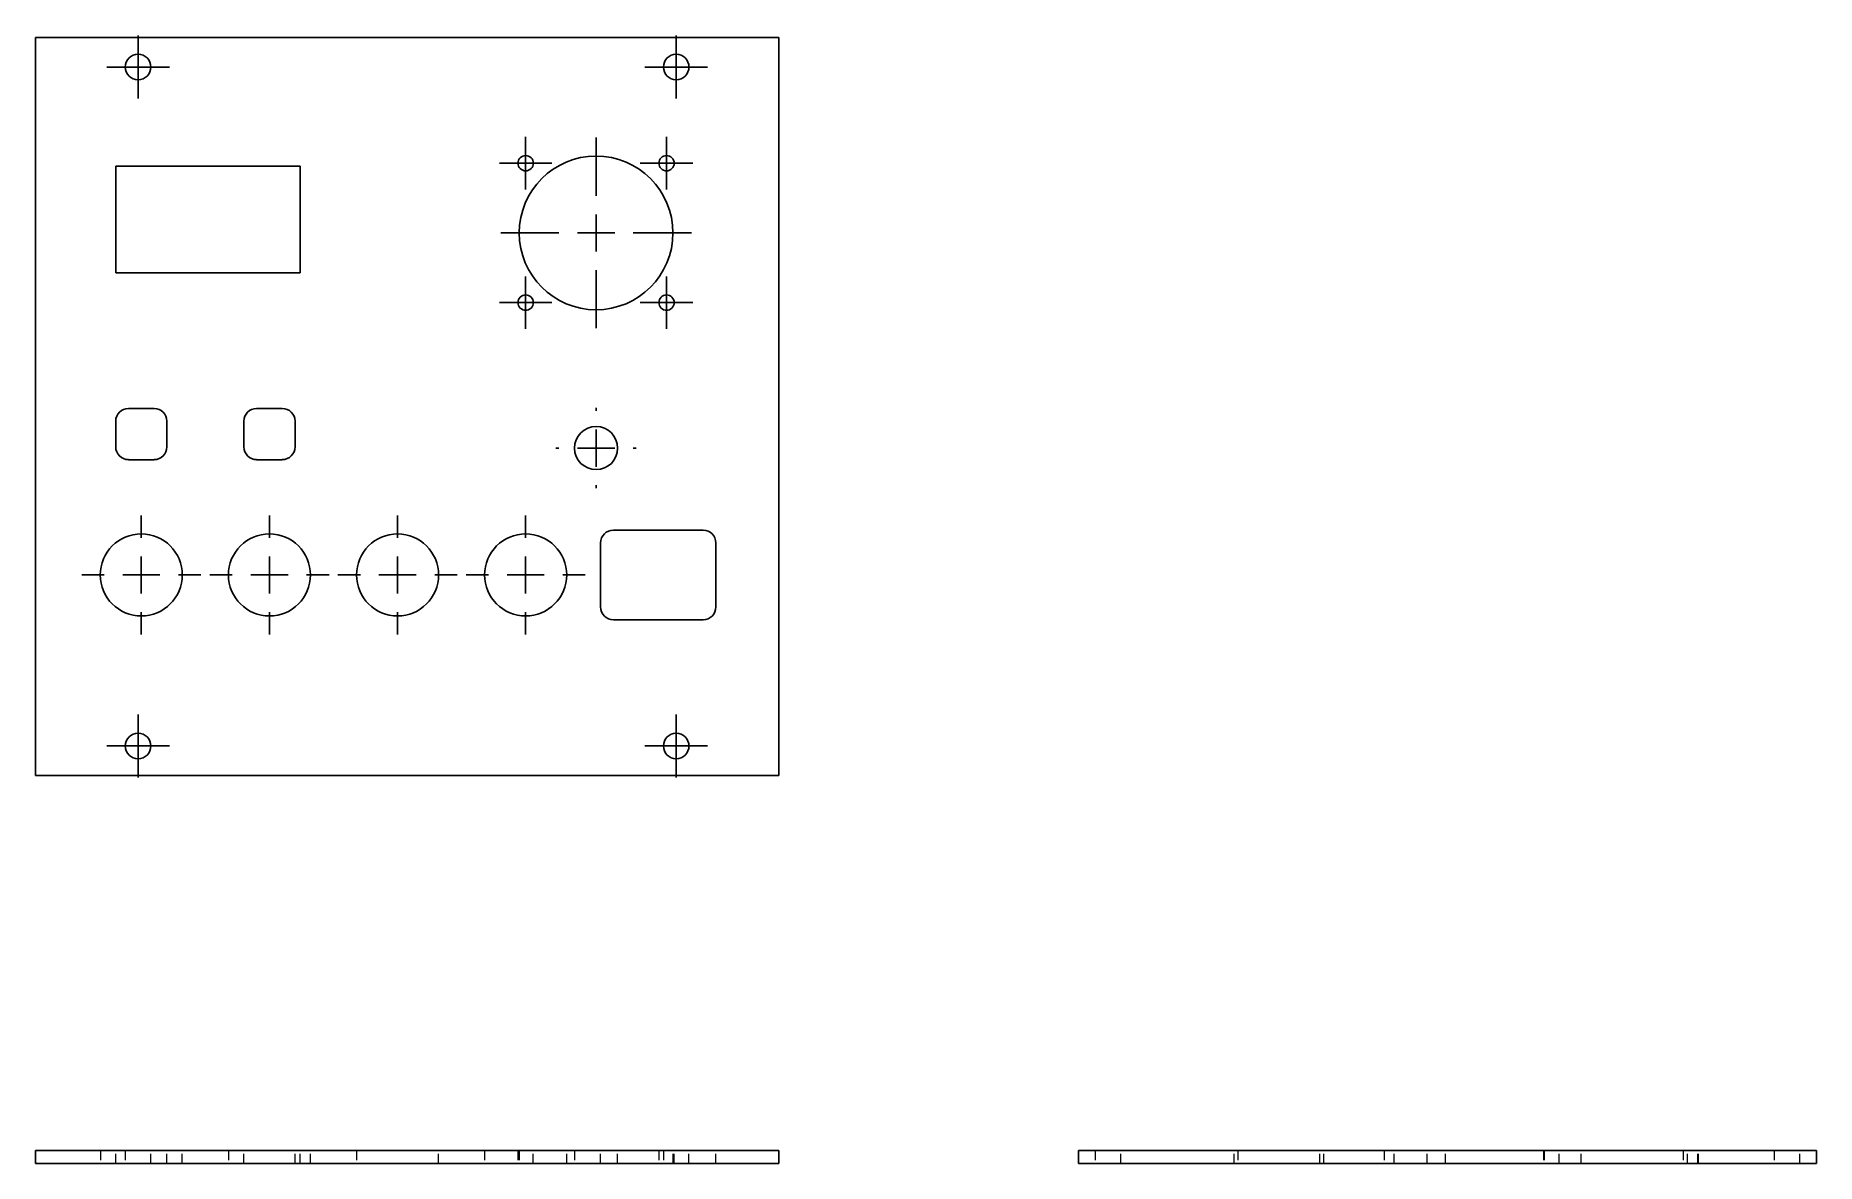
# Model space of a CAD drawing. Header units: millimetres. Extents: x 33 to 273, y 56 to 208.
import ezdxf

# ---------------------------------------------------------------- set-up
doc = ezdxf.new("R2010")
doc.units = ezdxf.units.MM
doc.linetypes.add('HIDDEN', pattern=[1.905, 1.27, -0.635])
doc.layers.add('10', color=7, linetype='Continuous')

# ---------------------------------------------------------------- blocks, each defined once
blk = doc.blocks.new('SW_CENTERMARKSYMBOL_0')
at = {"layer": '10', "color": 0}
for p, q in [((0, 2.5), (0, 4.22)), ((0, 0), (0, 2.5)), ((-2.5, 0), (-4.22, 0)), ((0, 0), (-2.5, 0)), ((0, 0), (0, -2.5)), ((0, 0), (2.5, 0)), ((2.5, 0), (4.22, 0)), ((0, -2.5), (0, -4.22))]:
    blk.add_line(p, q, dxfattribs=at)
blk = doc.blocks.new('SW_CENTERMARKSYMBOL_1')
at = {"layer": '10', "color": 0}
for p, q in [((0, 2.5), (0, 4.22)), ((0, 0), (0, 2.5)), ((-2.5, 0), (-4.22, 0)), ((0, 0), (-2.5, 0)), ((0, 0), (0, -2.5)), ((0, 0), (2.5, 0)), ((2.5, 0), (4.22, 0)), ((0, -2.5), (0, -4.22))]:
    blk.add_line(p, q, dxfattribs=at)
blk = doc.blocks.new('SW_CENTERMARKSYMBOL_2')
at = {"layer": '10', "color": 0}
for p, q in [((0, 2.5), (0, 4.22)), ((0, 0), (0, 2.5)), ((-2.5, 0), (-4.22, 0)), ((0, 0), (-2.5, 0)), ((0, 0), (0, -2.5)), ((0, 0), (2.5, 0)), ((2.5, 0), (4.22, 0)), ((0, -2.5), (0, -4.22))]:
    blk.add_line(p, q, dxfattribs=at)
blk = doc.blocks.new('SW_CENTERMARKSYMBOL_3')
at = {"layer": '10', "color": 0}
for p, q in [((0, 2.5), (0, 4.22)), ((0, 0), (0, 2.5)), ((-2.5, 0), (-4.22, 0)), ((0, 0), (-2.5, 0)), ((0, 0), (0, -2.5)), ((0, 0), (2.5, 0)), ((2.5, 0), (4.22, 0)), ((0, -2.5), (0, -4.22))]:
    blk.add_line(p, q, dxfattribs=at)
blk = doc.blocks.new('SW_CENTERMARKSYMBOL_4')
at = {"layer": '10', "color": 0}
for p, q in [((0, 5), (0, 8.02)), ((0, 0), (0, 2.5)), ((-5, 0), (-8.02, 0)), ((0, 0), (-2.5, 0)), ((0, 0), (0, -2.5)), ((0, 0), (2.5, 0)), ((5, 0), (8.02, 0)), ((0, -5), (0, -8.02))]:
    blk.add_line(p, q, dxfattribs=at)
blk = doc.blocks.new('SW_CENTERMARKSYMBOL_5')
at = {"layer": '10', "color": 0}
for p, q in [((0, 5), (0, 8.02)), ((0, 0), (0, 2.5)), ((-5, 0), (-8.02, 0)), ((0, 0), (-2.5, 0)), ((0, 0), (0, -2.5)), ((0, 0), (2.5, 0)), ((5, 0), (8.02, 0)), ((0, -5), (0, -8.02))]:
    blk.add_line(p, q, dxfattribs=at)
blk = doc.blocks.new('SW_CENTERMARKSYMBOL_6')
at = {"layer": '10', "color": 0}
for p, q in [((0, 5), (0, 8.02)), ((0, 0), (0, 2.5)), ((-5, 0), (-8.02, 0)), ((0, 0), (-2.5, 0)), ((0, 0), (0, -2.5)), ((0, 0), (2.5, 0)), ((5, 0), (8.02, 0)), ((0, -5), (0, -8.02))]:
    blk.add_line(p, q, dxfattribs=at)
blk = doc.blocks.new('SW_CENTERMARKSYMBOL_7')
at = {"layer": '10', "color": 0}
for p, q in [((0, 5), (0, 8.02)), ((0, 0), (0, 2.5)), ((-5, 0), (-8.02, 0)), ((0, 0), (-2.5, 0)), ((0, 0), (0, -2.5)), ((0, 0), (2.5, 0)), ((5, 0), (8.02, 0)), ((0, -5), (0, -8.02))]:
    blk.add_line(p, q, dxfattribs=at)
blk = doc.blocks.new('SW_CENTERMARKSYMBOL_8')
at = {"layer": '10', "color": 0}
for p, q in [((0, 5), (0, 12.84)), ((0, 0), (0, 2.5)), ((-5, 0), (-12.84, 0)), ((0, 0), (-2.5, 0)), ((0, 0), (0, -2.5)), ((0, 0), (2.5, 0)), ((5, 0), (12.84, 0)), ((0, -5), (0, -12.84))]:
    blk.add_line(p, q, dxfattribs=at)
blk = doc.blocks.new('SW_CENTERMARKSYMBOL_9')
at = {"layer": '10', "color": 0}
for p, q in [((0, 2.5), (0, 3.53)), ((0, 0), (0, 2.5)), ((-2.5, 0), (-3.53, 0)), ((0, 0), (-2.5, 0)), ((0, 0), (0, -2.5)), ((0, 0), (2.5, 0)), ((2.5, 0), (3.53, 0)), ((0, -2.5), (0, -3.53))]:
    blk.add_line(p, q, dxfattribs=at)
blk = doc.blocks.new('SW_CENTERMARKSYMBOL_10')
at = {"layer": '10', "color": 0}
for p, q in [((0, 2.5), (0, 3.53)), ((0, 0), (0, 2.5)), ((-2.5, 0), (-3.53, 0)), ((0, 0), (-2.5, 0)), ((0, 0), (0, -2.5)), ((0, 0), (2.5, 0)), ((2.5, 0), (3.53, 0)), ((0, -2.5), (0, -3.53))]:
    blk.add_line(p, q, dxfattribs=at)
blk = doc.blocks.new('SW_CENTERMARKSYMBOL_11')
at = {"layer": '10', "color": 0}
for p, q in [((0, 2.5), (0, 3.53)), ((0, 0), (0, 2.5)), ((-2.5, 0), (-3.53, 0)), ((0, 0), (-2.5, 0)), ((0, 0), (0, -2.5)), ((0, 0), (2.5, 0)), ((2.5, 0), (3.53, 0)), ((0, -2.5), (0, -3.53))]:
    blk.add_line(p, q, dxfattribs=at)
blk = doc.blocks.new('SW_CENTERMARKSYMBOL_12')
at = {"layer": '10', "color": 0}
for p, q in [((0, 2.5), (0, 3.53)), ((0, 0), (0, 2.5)), ((-2.5, 0), (-3.53, 0)), ((0, 0), (-2.5, 0)), ((0, 0), (0, -2.5)), ((0, 0), (2.5, 0)), ((2.5, 0), (3.53, 0)), ((0, -2.5), (0, -3.53))]:
    blk.add_line(p, q, dxfattribs=at)
blk = doc.blocks.new('SW_CENTERMARKSYMBOL_13')
at = {"layer": '10', "color": 0}
for p, q in [((0, 5), (0, 5.4)), ((0, 0), (0, 2.5)), ((-5, 0), (-5.4, 0)), ((0, 0), (-2.5, 0)), ((0, 0), (0, -2.5)), ((0, 0), (2.5, 0)), ((5, 0), (5.4, 0)), ((0, -5), (0, -5.4))]:
    blk.add_line(p, q, dxfattribs=at)

msp = doc.modelspace()

# ---------------------------------------------------------------- linework, layer by layer
at = {"color": 7, "linetype": 'Continuous', "lineweight": 25}
for p, q in [((133, 207.66), (33, 207.66)), ((33, 207.66), (33, 108.34)), ((133, 108.34), (133, 207.66)), ((68.6, 190.33), (43.78, 190.33)), ((43.78, 190.33), (43.78, 175.98)), ((68.6, 175.98), (68.6, 190.33)), ((43.78, 175.98), (68.6, 175.98)), ((43.78, 156.02), (43.78, 152.57)), ((48.95, 157.74), (45.5, 157.74)), ((50.67, 152.57), (50.67, 156.02)), ((61.02, 156.02), (61.02, 152.57)), ((66.19, 157.74), (62.74, 157.74)), ((67.91, 152.57), (67.91, 156.02)), ((45.5, 150.84), (48.95, 150.84)), ((62.74, 150.84), (66.19, 150.84)), ((109.03, 139.64), (109.03, 131.02)), ((122.83, 141.36), (110.76, 141.36)), ((124.55, 131.02), (124.55, 139.64)), ((110.76, 129.29), (122.83, 129.29)), ((33, 108.34), (133, 108.34)), ((33, 57.86), (133, 57.86)), ((33, 57.86), (33, 56.14)), ((133, 57.86), (133, 56.14)), ((173.34, 57.86), (173.34, 56.14)), ((173.34, 57.86), (272.66, 57.86)), ((272.66, 57.86), (272.66, 56.14)), ((33, 56.14), (133, 56.14)), ((173.34, 56.14), (272.66, 56.14))]:
    msp.add_line(p, q, dxfattribs=at)
at = {"color": 7, "linetype": 'HIDDEN', "lineweight": 18}
for p, q in [((41.71, 57.86), (41.71, 56.14)), ((43.78, 56.14), (43.78, 57.86)), ((45.07, 57.86), (45.07, 56.14)), ((48.52, 56.14), (48.52, 57.86)), ((50.67, 56.14), (50.67, 57.86)), ((52.74, 56.14), (52.74, 57.86)), ((58.95, 57.86), (58.95, 56.14)), ((61.02, 56.14), (61.02, 57.86)), ((67.91, 56.14), (67.91, 57.86)), ((68.6, 56.14), (68.6, 57.86)), ((69.98, 56.14), (69.98, 57.86)), ((76.19, 57.86), (76.19, 56.14)), ((87.22, 56.14), (87.22, 57.86)), ((93.43, 57.86), (93.43, 56.14)), ((97.91, 57.86), (97.91, 56.14)), ((98.09, 57.86), (98.09, 56.14)), ((99.98, 56.14), (99.98, 57.86)), ((104.47, 56.14), (104.47, 57.86)), ((105.53, 57.86), (105.53, 56.14)), ((109.03, 56.14), (109.03, 57.86)), ((111.33, 56.14), (111.33, 57.86)), ((116.88, 57.86), (116.88, 56.14)), ((117.48, 57.86), (117.48, 56.14)), ((118.78, 56.14), (118.78, 57.86)), ((118.95, 56.14), (118.95, 57.86)), ((120.93, 56.14), (120.93, 57.86)), ((124.55, 56.14), (124.55, 57.86)), ((175.59, 57.86), (175.59, 56.14)), ((179.03, 56.14), (179.03, 57.86)), ((194.29, 56.14), (194.29, 57.86)), ((194.81, 57.86), (194.81, 56.14)), ((205.84, 56.14), (205.84, 57.86)), ((206.36, 56.14), (206.36, 57.86)), ((214.5, 57.86), (214.5, 56.14)), ((215.84, 56.14), (215.84, 57.86)), ((220.29, 56.14), (220.29, 57.86)), ((222.74, 56.14), (222.74, 57.86)), ((235.95, 57.86), (235.95, 56.14)), ((236.02, 57.86), (236.02, 56.14)), ((238.02, 56.14), (238.02, 57.86)), ((240.98, 56.14), (240.98, 57.86)), ((254.71, 57.86), (254.71, 56.14)), ((255.33, 56.14), (255.33, 57.86)), ((256.71, 56.14), (256.71, 57.86)), ((256.78, 56.14), (256.78, 57.86)), ((266.97, 57.86), (266.97, 56.14)), ((270.41, 56.14), (270.41, 57.86))]:
    msp.add_line(p, q, dxfattribs=at)
at = {"color": 7, "linetype": 'Continuous', "lineweight": 25}
for centre, radius in [((46.79, 203.69), 1.72), ((119.21, 203.69), 1.72), ((98.95, 190.74), 1.03), ((117.91, 190.74), 1.03), ((108.43, 181.36), 10.34), ((98.95, 171.98), 1.03), ((117.91, 171.98), 1.03), ((108.43, 152.4), 2.9), ((47.22, 135.33), 5.52), ((64.47, 135.33), 5.52), ((81.71, 135.33), 5.52), ((98.95, 135.33), 5.52), ((46.79, 112.31), 1.72), ((119.21, 112.31), 1.72)]:
    msp.add_circle(centre, radius, dxfattribs=at)
for centre, start, end in [((45.5, 156.02), 90, 180), ((48.95, 156.02), 0, 90), ((62.74, 156.02), 90, 180), ((66.19, 156.02), 0, 90), ((45.5, 152.57), 180, 270), ((48.95, 152.57), 270, 0), ((62.74, 152.57), 180, 270), ((66.19, 152.57), 270, 0), ((110.76, 139.64), 90, 180), ((122.83, 139.64), 0, 90), ((110.76, 131.02), 180, 270), ((122.83, 131.02), 270, 0)]:
    msp.add_arc(centre, 1.72, start, end, dxfattribs=at)

# ---------------------------------------------------------------- block references
at = {"layer": '10'}
for name, p in [('SW_CENTERMARKSYMBOL_0', (46.79, 203.69)), ('SW_CENTERMARKSYMBOL_1', (119.21, 203.69)), ('SW_CENTERMARKSYMBOL_10', (98.95, 190.74)), ('SW_CENTERMARKSYMBOL_8', (108.43, 181.36)), ('SW_CENTERMARKSYMBOL_9', (117.91, 190.74)), ('SW_CENTERMARKSYMBOL_11', (98.95, 171.98)), ('SW_CENTERMARKSYMBOL_12', (117.91, 171.98)), ('SW_CENTERMARKSYMBOL_13', (108.43, 152.4)), ('SW_CENTERMARKSYMBOL_4', (47.22, 135.33)), ('SW_CENTERMARKSYMBOL_5', (64.47, 135.33)), ('SW_CENTERMARKSYMBOL_7', (81.71, 135.33)), ('SW_CENTERMARKSYMBOL_6', (98.95, 135.33)), ('SW_CENTERMARKSYMBOL_3', (46.79, 112.31)), ('SW_CENTERMARKSYMBOL_2', (119.21, 112.31))]:
    msp.add_blockref(name, p, dxfattribs=at)

doc.saveas('drawing.dxf')
